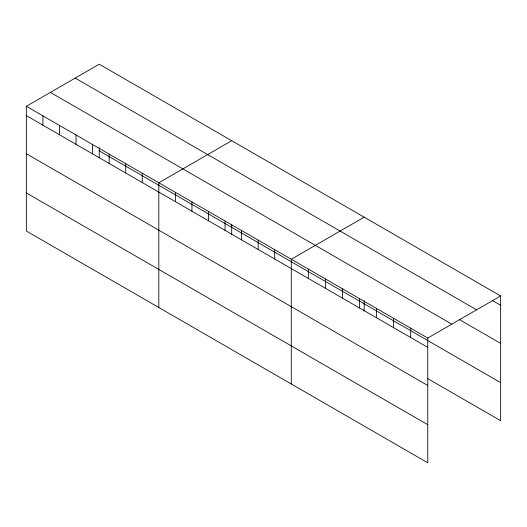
<?xml version="1.0" encoding="UTF-8"?>
<svg xmlns="http://www.w3.org/2000/svg" width="527" height="527" viewBox="0 0 527 527"><rect width="100%" height="100%" fill="white"/><g stroke="black" fill="none" stroke-linecap="round" stroke-linejoin="round"><path stroke-width="0.79" d="M26.35 106.296L427.759 338.044L427.759 462.792L26.35 231.037L26.35 106.296L99.241 64.208L500.65 295.963L500.65 420.704L427.437 378.432M231.709 140.689L158.818 182.77L158.818 307.518M364.17 217.17L291.279 259.251L291.279 383.992M427.759 338.044L500.65 295.963M492.831 300.785L500.65 305.298M75.19 78.101L476.599 309.85M459.419 319.579L500.65 343.38M50.401 92.409L451.81 324.158M99.241 150.867L500.65 382.622M26.35 115.63L427.759 347.379M26.35 153.713L427.759 385.468M26.35 192.954L427.759 424.703M410.698 328.196L410.698 337.53M393.636 318.348L393.636 327.682M376.581 308.499L376.581 317.834M364.17 300.555L364.17 310.963M359.519 298.651L359.519 307.979M342.458 288.796L342.458 298.13M325.403 278.948L325.403 288.282M308.341 269.099L308.341 278.434M274.725 249.693L274.725 259.027M258.164 240.128L258.164 249.462M241.603 230.569L241.603 239.904M231.709 224.897L231.709 234.489M225.049 221.011L225.049 230.345M208.488 211.452L208.488 220.787M191.933 201.894L191.933 211.228M175.372 192.335L175.372 201.663M142.257 173.212L142.257 182.546M125.696 163.653L125.696 172.988M109.142 154.095L109.142 163.429M99.241 147.6L99.241 158.008M92.581 144.536L92.581 153.864M76.026 134.971L76.026 144.306M59.465 125.413L59.465 134.747M42.911 115.854L42.911 125.189"/></g></svg>
